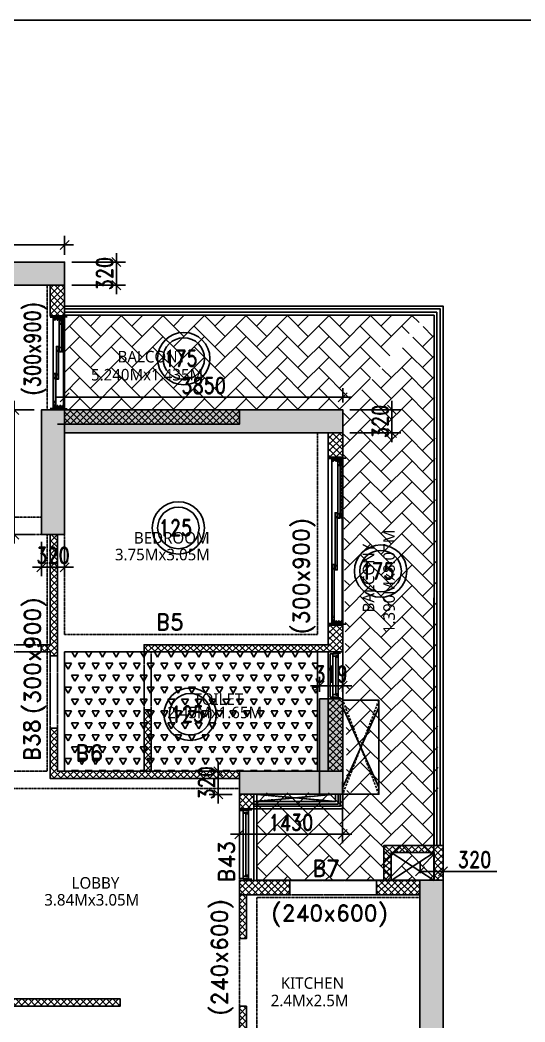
# Model space of a CAD drawing. Header units: millimetres. Extents: x 2061841 to 105821645, y -77612 to 48520811.
# Drawn here: x 105529234 to 105536224, y 48441357 to 48455220 of the extents above; entities that cross this region are included whole.
import ezdxf

# ---------------------------------------------------------------- set-up
doc = ezdxf.new("R2010")
doc.units = ezdxf.units.MM
doc.header["$LTSCALE"] = 10
doc.header["$MEASUREMENT"] = 0
doc.linetypes.add('$0$HIDDEN', pattern=[0.375, 0.25, -0.125])
doc.linetypes.add('HIDDEN2', pattern=[4.7625, 3.175, -1.5875])
for name, color, linetype in [('A-ANNO-LABL', 140, 'Continuous'), ('A-ELEV-HIDN', 54, 'HIDDEN2'), ('A-ELEV-LITE', 74, 'Continuous'), ('A-FLOR-HRAL', 200, 'Continuous'), ('A-GLAZ-FRAM', 74, 'Continuous'), ('A-WALL', 3, 'Continuous'), ('A-WALL-CILL', 140, 'Continuous'), ('A-WALL-FNSH', 8, 'Continuous'), ('A-WALL-PATT', 54, 'Continuous'), ('AS-COLS', 2, 'Continuous'), ('S-BEAM', 4, 'Continuous'), ('S-BEAMNO.', 4, 'Continuous'), ('S-CUTOUT', 6, 'Continuous'), ('S-OPENING', 6, 'Continuous'), ('S-slab thk.', 2, 'Continuous'), ('S-Sunk', 8, 'Continuous')]:
    doc.layers.add(name, color=color, linetype=linetype)
doc.layers.add('A-FIRE DOOR', color=1, linetype='Continuous', true_color=0xff0000)
doc.layers.add('S-Hatch Balcony', color=8, linetype='Continuous', lineweight=5)
doc.layers.add('S-STRCOL HATCH', color=33, linetype='Continuous', lineweight=9)
doc.styles.add('200', font='romand.shx', dxfattribs={"width": 0.8, "height": 225})
doc.styles.add('Lucida SU', font='l_10646.ttf')
doc.styles.add('RD', font='romand.shx', dxfattribs={"width": 0.9, "height": 225})
doc.dimstyles.new('GR1', dxfattribs={"dimtxt": 225, "dimasz": 125, "dimexe": 125, "dimexo": 100, "dimgap": 50, "dimtad": 1, "dimdec": 0, "dimzin": 3, "dimdsep": 46, "dimtxsty": '200', "dimblk1": 'OBLIQUE', "dimblk2": 'OBLIQUE', "dimsah": 1, "dimcen": 0.0625, "dimdle": 125, "dimclrd": 3, "dimclre": 3, "dimclrt": 2, "dimadec": 0, "dimazin": 0, "dimtfac": 1, "dimtdec": 0, "dimtix": 1, "dimtmove": 0, "dimatfit": 3, "dimfxl": 1, "dimtolj": 1, "dimtzin": 0, "dimarcsym": 0})
pattern_1 = [(135, (101702366.684, 48122688.903), (-44.9012806, -44.9012806), []), (225, (101702366.684, 48122688.903), (44.9012806, -44.9012806), [])]
pattern_2 = [(135, (101702366.684, 48122568.903), (-44.9012806, -44.9012806), []), (225, (101702366.684, 48122568.903), (44.9012806, -44.9012806), [])]
pattern_3 = [(45, (514948.57, -10499.26), (0, 287.36819587), [609.6, -203.2]), (135, (515092.26, -10355.58), (6e-14, 287.36819587), [609.6, -203.2])]

# ---------------------------------------------------------------- blocks, each defined once
blk = doc.blocks.new('Alframe Door 3T+W')
for p, q in [((35, 146), (0, 146)), ((0, 146), (0, 0)), ((1, 2), (1, 144)), ((1, 144), (16, 144)), ((16, 144), (16, 2)), ((18, 129), (18, 144)), ((18, 144), (35, 144)), ((35, 144), (35, 146)), ((0, 0), (35, 0)), ((16, 2), (1, 2)), ((34, 129), (18, 129)), ((18, 90), (18, 119)), ((18, 119), (34, 119)), ((34, 90), (18, 90)), ((18, 51), (18, 80)), ((18, 80), (34, 80)), ((34, 51), (18, 51)), ((18, 17), (18, 41)), ((18, 41), (34, 41)), ((35, 17), (18, 17)), ((18, 2), (18, 11)), ((18, 11), (35, 11)), ((35, 2), (18, 2)), ((35, 0), (35, 2))]:
    blk.add_line(p, q)
for centre, start, end in [((23, 124), 336, 24), ((23, 85), 336, 24), ((23, 46), 336, 24), ((23, 14), 346.3245, 13.6755)]:
    blk.add_arc(centre, 12.3, start, end)
blk = doc.blocks.new('Alframe Win shutter wmesh')
for points in [[(7, -46), (7, 0), (4, 0), (4, -1), (6, -1), (6, -13), (-6, -13), (-6, -1), (-4, -1), (-4, 0), (-8, 0), (-8, -50), (-1, -50), (-1, -48), (-2, -48), (-2, -49), (-6, -49), (-6, -46)], [(6, -14), (-6, -14), (-6, -45), (6, -45)]]:
    blk.add_lwpolyline(points, close=True)
blk = doc.blocks.new('Al frame Door shutter 1')
blk.add_lwpolyline([(8, -60), (15, -60), (15, 15), (8, 15), (8, 13), (13, 13), (13, 0), (-14, 0), (-14, 13), (-8, 13), (-8, 15), (-15, 15), (-15, -60), (-8, -60), (-8, -58), (-14, -58), (-14, -45), (13, -45), (13, -58), (8, -58), (8, -60)])
blk.add_lwpolyline([(-14, -44), (13, -44), (13, -2), (-14, -2)], close=True)
blk = doc.blocks.new('Al frame Door shutter 2')
for p, q in [((-8, 75), (-15, 75)), ((-14, 60), (-14, 73)), ((-14, 73), (-8, 73)), ((14, 60), (-14, 60)), ((14, 58), (-14, 58)), ((-14, 58), (-14, 2)), ((-14, 2), (14, 2)), ((-8, 73), (-8, 75)), ((15, 75), (8, 75)), ((8, 75), (8, 73)), ((8, 73), (14, 73)), ((14, 73), (14, 60)), ((14, 2), (14, 58)), ((15, 34), (15, 75)), ((15, 34), (19, 34)), ((19, 33), (15, 33)), ((21, 37), (19, 34)), ((22, 36), (19, 33)), ((22, 36), (21, 37))]:
    blk.add_line(p, q)
blk.add_lwpolyline([(-15, 75), (-15, 0), (15, 0), (15, 33)])
blk = doc.blocks.new('*U675')
for p, q in [((50, 179), (1250, 179)), ((124, 173), (426, 173)), ((124, 143), (426, 143)), ((50, 33), (1241, 33)), ((803, 133), (501, 133)), ((803, 103), (501, 103)), ((1176, 94), (878, 94)), ((1176, 64), (878, 64))]:
    blk.add_line(p, q)
at = {"linetype": 'HIDDEN2'}
for p, q in [((849, 55), (1205, 55)), ((1201, 40), (853, 40))]:
    blk.add_line(p, q, dxfattribs=at)
at = {"color": 251}
for points in [[(25, 81), (0, 81), (25, 131), (0, 131), (25, 81), (25, 131)], [(1275, 81), (1300, 81), (1275, 131), (1300, 131), (1275, 81), (1275, 131)]]:
    blk.add_lwpolyline(points, dxfattribs=at)
at = {"layer": 'A-WALL-FNSH'}
for p, q in [((20, 131), (20, 220)), ((1280, 131), (1280, 220)), ((15, 81), (15, -15)), ((1285, 81), (1285, -15))]:
    blk.add_line(p, q, dxfattribs=at)
blk.add_blockref('Alframe Door 3T+W', (25, 33))
at = {"xscale": -1}
for name, p, rotation in [('Al frame Door shutter 1', (64, 158), 90), ('Al frame Door shutter 2', (501, 158), 90), ('Al frame Door shutter 2', (426, 118), 270), ('Al frame Door shutter 2', (878, 118), 90), ('Al frame Door shutter 2', (803, 79), 270), ('Al frame Door shutter 1', (1236, 79), 270), ('Alframe Win shutter wmesh', (1251, 47), 270)]:
    blk.add_blockref(name, p, dxfattribs=dict(at, rotation=rotation))
blk.add_blockref('Alframe Door 3T+W', (1275, 33), dxfattribs=at)
at = {"rotation": 90.00000000000001}
blk.add_blockref('Alframe Win shutter wmesh', (803, 47), dxfattribs=at)
blk = doc.blocks.new('*U682')
for p, q in [((50, 179), (2275, 179)), ((124, 173), (764, 173)), ((124, 143), (764, 143)), ((50, 33), (2266, 33)), ((1480, 133), (839, 133)), ((1480, 103), (839, 103)), ((2201, 94), (1555, 94)), ((2201, 64), (1555, 64))]:
    blk.add_line(p, q)
at = {"linetype": 'HIDDEN2'}
for p, q in [((1526, 55), (2230, 55)), ((2226, 40), (1530, 40))]:
    blk.add_line(p, q, dxfattribs=at)
at = {"color": 251}
for points in [[(25, 81), (0, 81), (25, 131), (0, 131), (25, 81), (25, 131)], [(2300, 81), (2325, 81), (2300, 131), (2325, 131), (2300, 81), (2300, 131)]]:
    blk.add_lwpolyline(points, dxfattribs=at)
at = {"layer": 'A-WALL-FNSH'}
for p, q in [((20, 131), (20, 220)), ((2305, 131), (2305, 220)), ((15, 81), (15, -15)), ((2310, 81), (2310, -15))]:
    blk.add_line(p, q, dxfattribs=at)
blk.add_blockref('Alframe Door 3T+W', (25, 33))
at = {"xscale": -1}
for name, p, rotation in [('Al frame Door shutter 1', (64, 158), 90), ('Al frame Door shutter 2', (839, 158), 90), ('Al frame Door shutter 2', (764, 118), 270), ('Al frame Door shutter 2', (1555, 118), 90), ('Al frame Door shutter 2', (1480, 79), 270), ('Al frame Door shutter 1', (2261, 79), 270), ('Alframe Win shutter wmesh', (2276, 47), 270)]:
    blk.add_blockref(name, p, dxfattribs=dict(at, rotation=rotation))
blk.add_blockref('Alframe Door 3T+W', (2300, 33), dxfattribs=at)
at = {"rotation": 90.00000000000001}
blk.add_blockref('Alframe Win shutter wmesh', (1480, 47), dxfattribs=at)
blk = doc.blocks.new('Win clip')
for points in [[(14, 1), (14, 9), (18, 9), (18, 8), (19, 8), (19, 9), (20, 9), (20, 10), (0, 10), (0, 0), (3, 0), (3, -1), (2, -1), (2, -2), (5, -2), (5, 0), (17, 0), (17, -1), (15, -1), (15, -2), (18, -2), (18, 1)], [(1, 9), (13, 9), (13, 1), (1, 1)]]:
    blk.add_lwpolyline(points, close=True)
at = {"layer": 'Defpoints'}
blk.add_line((28, 3), (22, 3), dxfattribs=at)
blk = doc.blocks.new('*U689')
at = {"color": 251}
for p, q in [((0, 88), (25, 88)), ((25, 88), (0, 38)), ((0, 88), (25, 38)), ((25, 38), (0, 38)), ((991, 88), (966, 88)), ((966, 88), (991, 38)), ((991, 88), (966, 38)), ((966, 38), (991, 38))]:
    blk.add_line(p, q, dxfattribs=at)
for p, q in [((60, 25), (931, 25)), ((70, 100), (931, 100)), ((70, 65), (931, 65))]:
    blk.add_line(p, q)
for points in [[(62, 70), (62, 66), (55, 66), (55, 85), (59, 85), (59, 84), (60, 84), (60, 88), (59, 88), (59, 87), (55, 87), (55, 99), (59, 99), (59, 97), (60, 97), (60, 100), (25, 100), (25, 25), (60, 25), (60, 65), (70, 65), (70, 70)], [(69, 69), (68, 69), (68, 70), (70, 70), (68, 70), (68, 69), (69, 69), (69, 66), (63, 66), (63, 69)], [(928, 70), (928, 66), (936, 66), (936, 85), (932, 85), (932, 84), (931, 84), (931, 88), (932, 88), (932, 87), (936, 87), (936, 99), (932, 99), (932, 97), (931, 97), (931, 100), (966, 100), (966, 25), (931, 25), (931, 65), (921, 65), (921, 70)], [(922, 69), (923, 69), (923, 70), (921, 70), (923, 70), (923, 69), (922, 69), (922, 66), (927, 66), (927, 69)]]:
    blk.add_lwpolyline(points)
for points in [[(59, 26), (26, 26), (26, 99), (54, 99), (54, 65), (59, 65)], [(65, 80), (65, 79), (63, 79), (65, 79), (65, 80), (62, 80)], [(926, 80), (926, 79), (927, 79), (926, 79), (926, 80), (928, 80)], [(932, 26), (964, 26), (964, 99), (937, 99), (937, 65), (932, 65)]]:
    blk.add_lwpolyline(points, close=True)
at = {"layer": 'A-WALL-CILL'}
blk.add_line((966, -25), (25, -25), dxfattribs=at)
blk.add_lwpolyline([(0, 145), (0, 175), (991, 175), (991, 145)], dxfattribs=at)
at = {"layer": 'A-WALL-FNSH'}
for p, q in [((15, 88), (15, 145)), ((976, 88), (976, 145)), ((25, -25), (25, 35)), ((966, -25), (966, 35))]:
    blk.add_line(p, q, dxfattribs=at)
at = {"rotation": 270}
blk.add_blockref('Win clip', (60, 100), dxfattribs=at)
at = {"xscale": -1, "rotation": 90}
blk.add_blockref('Win clip', (931, 100), dxfattribs=at)
blk = doc.blocks.new('*U699')
at = {"color": 251}
for p, q in [((0, 75), (25, 75)), ((25, 75), (0, 25)), ((0, 75), (25, 25)), ((25, 25), (0, 25)), ((650, 75), (625, 75)), ((625, 75), (650, 25)), ((650, 75), (625, 25)), ((625, 25), (650, 25))]:
    blk.add_line(p, q, dxfattribs=at)
for p, q in [((60, 13), (590, 13)), ((70, 88), (590, 88)), ((70, 53), (590, 53))]:
    blk.add_line(p, q)
for points in [[(62, 57), (62, 54), (55, 54), (55, 73), (59, 73), (59, 71), (60, 71), (60, 76), (59, 76), (59, 74), (55, 74), (55, 86), (59, 86), (59, 85), (60, 85), (60, 88), (25, 88), (25, 13), (60, 13), (60, 53), (70, 53), (70, 57)], [(69, 56), (68, 56), (68, 57), (70, 57), (68, 57), (68, 56), (69, 56), (69, 54), (63, 54), (63, 56)], [(588, 57), (588, 54), (595, 54), (595, 73), (591, 73), (591, 71), (590, 71), (590, 76), (591, 76), (591, 74), (595, 74), (595, 86), (591, 86), (591, 85), (590, 85), (590, 88), (625, 88), (625, 13), (590, 13), (590, 53), (580, 53), (580, 57)], [(581, 56), (582, 56), (582, 57), (580, 57), (582, 57), (582, 56), (581, 56), (581, 54), (587, 54), (587, 56)]]:
    blk.add_lwpolyline(points)
for points in [[(59, 14), (26, 14), (26, 86), (54, 86), (54, 53), (59, 53)], [(65, 67), (65, 66), (63, 66), (65, 66), (65, 67), (62, 67)], [(585, 67), (585, 66), (587, 66), (585, 66), (585, 67), (588, 67)], [(591, 14), (624, 14), (624, 86), (596, 86), (596, 53), (591, 53)]]:
    blk.add_lwpolyline(points, close=True)
at = {"layer": 'A-WALL-CILL'}
blk.add_line((625, -25), (25, -25), dxfattribs=at)
blk.add_lwpolyline([(0, 120), (0, 150), (650, 150), (650, 120)], dxfattribs=at)
at = {"layer": 'A-WALL-FNSH'}
for p, q in [((15, 75), (15, 120)), ((25, -25), (25, 23)), ((625, -25), (625, 23)), ((635, 75), (635, 120))]:
    blk.add_line(p, q, dxfattribs=at)
at = {"rotation": 270}
blk.add_blockref('Win clip', (60, 88), dxfattribs=at)
at = {"xscale": -1, "rotation": 90}
blk.add_blockref('Win clip', (590, 88), dxfattribs=at)
blk = doc.blocks.new('_Oblique')
at = {"color": 0, "linetype": 'ByBlock', "lineweight": -2}
blk.add_line((-0.5, -0.5), (0.5, 0.5), dxfattribs=at)
blk = doc.blocks.new('*D849')
at = {"layer": 'AS-COLS', "color": 3, "lineweight": -2, "transparency": 16777216}
for p, q in [((102771771, 48541431), (102771771, 48541580)), ((102771771, 48541455), (102772216, 48541455)), ((102772091, 48541432), (102772091, 48541580)), ((102772091, 48541455), (102772836, 48541455))]:
    blk.add_line(p, q, dxfattribs=at)
at = {"layer": 'Defpoints', "color": 0, "transparency": 16777216}
for p in [(102771771, 48541455), (102771771, 48541331, 0), (102772091, 48541332)]:
    blk.add_point(p, dxfattribs=at)
at = {"layer": 'AS-COLS', "color": 3, "lineweight": -2, "transparency": 16777216, "xscale": 125, "yscale": 125, "zscale": 125, "rotation": 180}
blk.add_blockref('_Oblique', (102771771, 48541455), dxfattribs=at)
at = {"layer": 'AS-COLS', "color": 3, "lineweight": -2, "transparency": 16777216, "xscale": 125, "yscale": 125, "zscale": 125}
blk.add_blockref('_Oblique', (102772091, 48541455), dxfattribs=at)
at = {"layer": 'AS-COLS', "color": 2, "transparency": 16777216, "insert": (102772526, 48541618), "char_height": 225, "attachment_point": 5, "style": '200'}
blk.add_mtext('\\A1;320', dxfattribs=at)
blk = doc.blocks.new('*D850')
at = {"layer": 'AS-COLS', "color": 3, "lineweight": -2, "transparency": 16777216}
for p, q in [((102769171, 48542841), (102768853, 48542841)), ((102768978, 48542841), (102768978, 48542966)), ((102768978, 48542521), (102768978, 48542841)), ((102769171, 48542521), (102768853, 48542521)), ((102768978, 48542521), (102768978, 48542396))]:
    blk.add_line(p, q, dxfattribs=at)
at = {"layer": 'Defpoints', "color": 0, "transparency": 16777216}
for p in [(102768978, 48542841), (102769271, 48542841), (102769271, 48542521)]:
    blk.add_point(p, dxfattribs=at)
at = {"layer": 'AS-COLS', "color": 3, "lineweight": -2, "transparency": 16777216, "xscale": 125, "yscale": 125, "zscale": 125}
for p, rotation in [((102768978, 48542841), 270), ((102768978, 48542521), 90)]:
    blk.add_blockref('_Oblique', p, dxfattribs=dict(at, rotation=rotation))
at = {"layer": 'AS-COLS', "color": 2, "transparency": 16777216, "insert": (102768815, 48542681), "char_height": 225, "attachment_point": 5, "rotation": 90, "style": '200'}
blk.add_mtext('\\A1;320', dxfattribs=at)
blk = doc.blocks.new('*D851')
at = {"layer": 'AS-COLS', "color": 3, "lineweight": -2, "transparency": 16777216}
for p, q in [((102770381, 48543941), (102770381, 48544148)), ((102770700, 48543941), (102770700, 48544148)), ((102770381, 48544023), (102770256, 48544023)), ((102770700, 48544023), (102770381, 48544023)), ((102770700, 48544023), (102770825, 48544023))]:
    blk.add_line(p, q, dxfattribs=at)
at = {"layer": 'Defpoints', "color": 0, "transparency": 16777216}
for p in [(102770381, 48544023), (102770381, 48543841), (102770700, 48543841)]:
    blk.add_point(p, dxfattribs=at)
at = {"layer": 'AS-COLS', "color": 3, "lineweight": -2, "transparency": 16777216, "xscale": 125, "yscale": 125, "zscale": 125}
blk.add_blockref('_Oblique', (102770381, 48544023), dxfattribs=at)
at = {"layer": 'AS-COLS', "color": 3, "lineweight": -2, "transparency": 16777216, "xscale": 125, "yscale": 125, "zscale": 125, "rotation": 180}
blk.add_blockref('_Oblique', (102770700, 48544023), dxfattribs=at)
at = {"layer": 'AS-COLS', "color": 2, "transparency": 16777216, "insert": (102770541, 48544186), "char_height": 225, "attachment_point": 5, "style": '200'}
blk.add_mtext('\\A1;319', dxfattribs=at)
blk = doc.blocks.new('*D861')
at = {"layer": 'AS-COLS', "color": 3, "lineweight": -2, "transparency": 16777216}
for p, q in [((102762676, 48549986), (102762676, 48550248)), ((102766851, 48549986), (102766851, 48550248)), ((102762551, 48550123), (102766976, 48550123))]:
    blk.add_line(p, q, dxfattribs=at)
at = {"layer": 'Defpoints', "color": 0, "transparency": 16777216}
for p in [(102766851, 48550123), (102762676, 48549886), (102766851, 48549886)]:
    blk.add_point(p, dxfattribs=at)
at = {"layer": 'AS-COLS', "color": 3, "lineweight": -2, "transparency": 16777216, "xscale": 125, "yscale": 125, "zscale": 125, "rotation": 180}
blk.add_blockref('_Oblique', (102762676, 48550123), dxfattribs=at)
at = {"layer": 'AS-COLS', "color": 3, "lineweight": -2, "transparency": 16777216, "xscale": 125, "yscale": 125, "zscale": 125}
blk.add_blockref('_Oblique', (102766851, 48550123), dxfattribs=at)
at = {"layer": 'AS-COLS', "color": 2, "transparency": 16777216, "insert": (102764763, 48550285), "char_height": 225, "attachment_point": 5, "style": '200'}
blk.add_mtext('\\A1;4175', dxfattribs=at)
blk = doc.blocks.new('*D862')
at = {"layer": 'AS-COLS', "color": 3, "lineweight": -2, "transparency": 16777216}
for p, q in [((102767568, 48549886), (102767568, 48550011)), ((102766951, 48549886), (102767693, 48549886)), ((102767568, 48549566), (102767568, 48549886)), ((102766951, 48549566), (102767693, 48549566)), ((102767568, 48549566), (102767568, 48549441))]:
    blk.add_line(p, q, dxfattribs=at)
at = {"layer": 'Defpoints', "color": 0, "transparency": 16777216}
for p in [(102766851, 48549886), (102767568, 48549886), (102766851, 48549566)]:
    blk.add_point(p, dxfattribs=at)
at = {"layer": 'AS-COLS', "color": 3, "lineweight": -2, "transparency": 16777216, "xscale": 125, "yscale": 125, "zscale": 125}
for p, rotation in [((102767568, 48549886), 270), ((102767568, 48549566), 90)]:
    blk.add_blockref('_Oblique', p, dxfattribs=dict(at, rotation=rotation))
at = {"layer": 'AS-COLS', "color": 2, "transparency": 16777216, "insert": (102767405, 48549726), "char_height": 225, "attachment_point": 5, "rotation": 90, "style": '200'}
blk.add_mtext('\\A1;320', dxfattribs=at)
blk = doc.blocks.new('*D863')
at = {"layer": 'AS-COLS', "color": 3, "lineweight": -2, "transparency": 16777216}
for p, q in [((102770801, 48547841), (102771506, 48547841)), ((102771381, 48547841), (102771381, 48547966)), ((102771381, 48547841), (102771381, 48547521)), ((102770801, 48547521), (102771506, 48547521)), ((102771381, 48547521), (102771381, 48547396))]:
    blk.add_line(p, q, dxfattribs=at)
at = {"layer": 'Defpoints', "color": 0, "transparency": 16777216}
for p in [(102770701, 48547841), (102770701, 48547521), (102771381, 48547521)]:
    blk.add_point(p, dxfattribs=at)
at = {"layer": 'AS-COLS', "color": 3, "lineweight": -2, "transparency": 16777216, "xscale": 125, "yscale": 125, "zscale": 125}
for p, rotation in [((102771381, 48547841), 270), ((102771381, 48547521), 90)]:
    blk.add_blockref('_Oblique', p, dxfattribs=dict(at, rotation=rotation))
at = {"layer": 'AS-COLS', "color": 2, "transparency": 16777216, "insert": (102771219, 48547681), "char_height": 225, "attachment_point": 5, "rotation": 90, "style": '200'}
blk.add_mtext('\\A1;320', dxfattribs=at)
blk = doc.blocks.new('*D864')
at = {"layer": 'AS-COLS', "color": 3, "lineweight": -2, "transparency": 16777216}
for p, q in [((102766851, 48547941), (102766851, 48548140)), ((102770701, 48547941), (102770701, 48548140)), ((102770826, 48548015), (102766726, 48548015))]:
    blk.add_line(p, q, dxfattribs=at)
at = {"layer": 'Defpoints', "color": 0, "transparency": 16777216}
for p in [(102766851, 48548015), (102766851, 48547841), (102770701, 48547841)]:
    blk.add_point(p, dxfattribs=at)
at = {"layer": 'AS-COLS', "color": 3, "lineweight": -2, "transparency": 16777216, "xscale": 125, "yscale": 125, "zscale": 125, "rotation": 180}
blk.add_blockref('_Oblique', (102766851, 48548015), dxfattribs=at)
at = {"layer": 'AS-COLS', "color": 3, "lineweight": -2, "transparency": 16777216, "xscale": 125, "yscale": 125, "zscale": 125}
blk.add_blockref('_Oblique', (102770701, 48548015), dxfattribs=at)
at = {"layer": 'AS-COLS', "color": 2, "transparency": 16777216, "insert": (102768776, 48548177), "char_height": 225, "attachment_point": 5, "style": '200'}
blk.add_mtext('\\A1;3850', dxfattribs=at)
blk = doc.blocks.new('*D865')
at = {"layer": 'AS-COLS', "color": 3, "lineweight": -2, "transparency": 16777216}
for p, q in [((102766531, 48546016), (102766531, 48545539)), ((102766851, 48546016), (102766851, 48545539)), ((102766531, 48545664), (102766406, 48545664)), ((102766851, 48545664), (102766531, 48545664)), ((102766851, 48545664), (102766976, 48545664))]:
    blk.add_line(p, q, dxfattribs=at)
at = {"layer": 'Defpoints', "color": 0, "transparency": 16777216}
for p in [(102766531, 48546116), (102766851, 48546116), (102766531, 48545664)]:
    blk.add_point(p, dxfattribs=at)
at = {"layer": 'AS-COLS', "color": 3, "lineweight": -2, "transparency": 16777216, "xscale": 125, "yscale": 125, "zscale": 125}
blk.add_blockref('_Oblique', (102766531, 48545664), dxfattribs=at)
at = {"layer": 'AS-COLS', "color": 3, "lineweight": -2, "transparency": 16777216, "xscale": 125, "yscale": 125, "zscale": 125, "rotation": 180}
blk.add_blockref('_Oblique', (102766851, 48545664), dxfattribs=at)
at = {"layer": 'AS-COLS', "color": 2, "transparency": 16777216, "insert": (102766691, 48545827), "char_height": 225, "attachment_point": 5, "style": '200'}
blk.add_mtext('\\A1;320', dxfattribs=at)
blk = doc.blocks.new('*D866')
at = {"layer": 'AS-COLS', "color": 3, "lineweight": -2, "transparency": 16777216}
for p, q in [((102766431, 48547841), (102766028, 48547841)), ((102766153, 48545991), (102766153, 48547966)), ((102766431, 48546116), (102766028, 48546116))]:
    blk.add_line(p, q, dxfattribs=at)
at = {"layer": 'Defpoints', "color": 0, "transparency": 16777216}
for p in [(102766153, 48547841), (102766531, 48547841), (102766531, 48546116)]:
    blk.add_point(p, dxfattribs=at)
at = {"layer": 'AS-COLS', "color": 3, "lineweight": -2, "transparency": 16777216, "xscale": 125, "yscale": 125, "zscale": 125}
for p, rotation in [((102766153, 48547841), 90), ((102766153, 48546116), 270)]:
    blk.add_blockref('_Oblique', p, dxfattribs=dict(at, rotation=rotation))
at = {"layer": 'AS-COLS', "color": 2, "transparency": 16777216, "insert": (102765991, 48546978), "char_height": 225, "attachment_point": 5, "rotation": 90, "style": '200'}
blk.add_mtext('\\A1;1725', dxfattribs=at)
blk = doc.blocks.new('*D867')
at = {"layer": 'AS-COLS', "color": 3, "lineweight": -2, "transparency": 16777216}
for p, q in [((102769271, 48542581), (102769271, 48541845)), ((102770700, 48542693), (102770700, 48541845)), ((102769146, 48541970), (102770825, 48541970))]:
    blk.add_line(p, q, dxfattribs=at)
at = {"layer": 'Defpoints', "color": 0, "transparency": 16777216}
for p in [(102770700, 48542793), (102769271, 48542681), (102770700, 48541970)]:
    blk.add_point(p, dxfattribs=at)
at = {"layer": 'AS-COLS', "color": 3, "lineweight": -2, "transparency": 16777216, "xscale": 125, "yscale": 125, "zscale": 125, "rotation": 180}
blk.add_blockref('_Oblique', (102769271, 48541970), dxfattribs=at)
at = {"layer": 'AS-COLS', "color": 3, "lineweight": -2, "transparency": 16777216, "xscale": 125, "yscale": 125, "zscale": 125}
blk.add_blockref('_Oblique', (102770700, 48541970), dxfattribs=at)
at = {"layer": 'AS-COLS', "color": 2, "transparency": 16777216, "insert": (102769985, 48542133), "char_height": 225, "attachment_point": 5, "style": '200'}
blk.add_mtext('\\A1;1430', dxfattribs=at)
blk = doc.blocks.new('TOWER-A TYPICAL FLOOR FRAMING PLAN N')
at = {"layer": 'A-WALL-PATT'}
h = blk.add_hatch(dxfattribs=at)
h.set_pattern_fill('ANSI37', color=8, scale=20, angle=90)
h.set_pattern_definition(pattern_2)
h.paths.add_polyline_path([(102766650.5, 48549566.3), (102766850.5, 48549566.3), (102766850.5, 48549141.3), (102766650.5, 48549141.3), (102766650.5, 48549566.3)])
h = blk.add_hatch(dxfattribs=at)
h.set_pattern_fill('ANSI37', color=8, scale=20, angle=90)
h.set_pattern_definition(pattern_2)
h.paths.add_polyline_path([(102766850.5, 48547841.3), (102769270.6, 48547841.3), (102769270.6, 48547641.3), (102766850.5, 48547641.3), (102766850.5, 48547841.3)])
h = blk.add_hatch(dxfattribs=at)
h.set_pattern_fill('ANSI37', color=8, scale=20, angle=90)
h.set_pattern_definition(pattern_2)
h.paths.add_polyline_path([(102770500.5, 48547521.3), (102770700.5, 48547521.3), (102770700.5, 48547187.9), (102770500.5, 48547187.9), (102770500.5, 48547521.3)])
h = blk.add_hatch(dxfattribs=at)
h.set_pattern_fill('ANSI37', color=8, scale=20, angle=90)
h.set_pattern_definition(pattern_2)
h.paths.add_polyline_path([(102766525.7, 48544591.3), (102766650.5, 48544591.3), (102766650.5, 48546116.9), (102766750.5, 48546116.9), (102766750.5, 48544437.7), (102766650.5, 48544437.7), (102766650.5, 48544491.3), (102766525.7, 48544491.3), (102766525.7, 48544591.3)])
h = blk.add_hatch(dxfattribs=at)
h.set_pattern_fill('ANSI37', color=8, scale=20, angle=90)
h.set_pattern_definition(pattern_2)
h.paths.add_polyline_path([(102767950.5, 48544491.3), (102770700.5, 48544491.3), (102770700.5, 48544862.9), (102770500.5, 48544862.9), (102770500.5, 48544591.3), (102767950.5, 48544591.3)])
h.paths.add_polyline_path([(102770700.5, 48543841.3), (102770500.5, 48543841.3), (102770500.5, 48542841.3), (102770700.5, 48542841.3)])
h = blk.add_hatch(dxfattribs=at)
h.set_pattern_fill('ANSI37', color=8, scale=20, angle=90)
h.set_pattern_definition(pattern_2)
h.paths.add_polyline_path([(102768050.5, 48542841.3), (102769270.6, 48542841.3), (102769270.6, 48542741.3), (102766650.5, 48542741.3), (102766650.5, 48543437.7), (102766750.5, 48543437.7), (102766750.5, 48542841.3), (102767950.5, 48542841.3), (102767950.5, 48543691.3), (102768050.5, 48543691.3), (102768050.5, 48542841.3)])
h = blk.add_hatch(dxfattribs=at)
h.set_pattern_fill('ANSI37', color=8, scale=20, angle=90)
h.set_pattern_definition([(135, (101674396.11, 48371594.356), (-44.9012806, -44.9012806), []), (225, (101674396.11, 48371594.356), (44.9012806, -44.9012806), [])])
h.paths.add_polyline_path([(102769470.7, 48542521.9), (102769270.6, 48542521.9), (102769270.6, 48542321.9), (102769470.7, 48542321.9)])
h = blk.add_hatch(dxfattribs=at)
h.set_pattern_fill('ANSI37', color=8, scale=20, angle=90)
h.set_pattern_definition([(135, (101582807.057, 47917004.96), (-44.9012806, -44.9012806), []), (225, (101582807.057, 47917004.96), (44.9012806, -44.9012806), [])])
h.paths.add_polyline_path([(102771270.6, 48541331.2), (102771270.6, 48541815.4), (102772090.6, 48541815.4), (102772090.6, 48541715.4), (102772090.6, 48541331.8), (102771965.6, 48541331.2), (102771965.6, 48541714.8), (102771370.6, 48541715.4), (102771370.6, 48541331.2)])
h = blk.add_hatch(dxfattribs=at)
h.set_pattern_fill('ANSI37', color=8, scale=20, angle=90)
h.set_pattern_definition(pattern_1)
h.paths.add_polyline_path([(102769370.6, 48541131.2), (102769370.6, 48541131.2), (102769970.6, 48541131.2), (102769970.6, 48541331.2), (102769270.6, 48541331.2), (102769270.6, 48541131.2), (102769370.6, 48541131.2)])
h = blk.add_hatch(dxfattribs=at)
h.set_pattern_fill('ANSI37', color=8, scale=20, angle=90)
h.set_pattern_definition(pattern_1)
h.paths.add_polyline_path([(102771770.6, 48541131.2), (102771770.6, 48541331.2), (102771170.6, 48541331.2), (102771170.6, 48541131.2), (102771770.6, 48541131.2)])
h = blk.add_hatch(dxfattribs=at)
h.set_pattern_fill('ANSI37', color=8, scale=20, angle=90)
h.set_pattern_definition([(135, (101702366.684, 48124008.84), (-44.9012806, -44.9012806), []), (225, (101702366.684, 48124008.84), (44.9012806, -44.9012806), [])])
h.paths.add_polyline_path([(102769370.8, 48541131.2), (102769270.6, 48541131.2), (102769270.6, 48540527.2), (102769370.8, 48540527.2), (102769370.8, 48541131.2)])
h = blk.add_hatch(dxfattribs=at)
h.set_pattern_fill('ANSI37', color=8, scale=20, angle=90)
h.set_pattern_definition(pattern_2)
h.paths.add_polyline_path([(102765425.5, 48539591.3), (102765425.5, 48539691.3), (102767620.6, 48539691.3), (102767620.6, 48539591.3), (102765425.5, 48539591.3)])
h = blk.add_hatch(dxfattribs=at)
h.set_pattern_fill('ANSI37', color=8, scale=20, angle=90)
h.set_pattern_definition(pattern_2)
h.paths.add_polyline_path([(102769370.8, 48539591.3), (102769270.6, 48539591.3), (102769270.6, 48538631.2), (102769370.8, 48538631.2), (102769370.8, 48539591.3)])
at = {"layer": 'S-Hatch Balcony'}
h = blk.add_hatch(dxfattribs=at)
h.set_pattern_fill('AR-HBONE', color=256, scale=2, style=0)
h.set_pattern_definition([(45, (514948.57, -10499.26), (0, 287.36819587), [609.6, -203.2]), (135, (515092.26, -10355.58), (3e-14, 287.36819587), [609.6, -203.2])])
h.paths.add_polyline_path([(102766850.6, 48549151.8), (102771846.4, 48549150.9), (102770700.5, 48547841.9), (102766850.2, 48547841.9), (102766850.6, 48549151.8)])
h = blk.add_hatch(dxfattribs=at)
h.set_pattern_fill('AR-HBONE', color=256, scale=2, style=0)
h.set_pattern_definition(pattern_3)
edge = h.paths.add_edge_path()
edge.add_line((102770700.5, 48547841.9), (102771965, 48549151.8))
edge.add_line((102771965, 48549151.8), (102772023.7, 48542546.6))
edge.add_line((102772023.7, 48542546.6), (102770758.1, 48542546.6))
edge.add_line((102770758.1, 48542546.6), (102770700.4, 48547841.2))
h = blk.add_hatch(dxfattribs=at)
h.set_pattern_fill('AR-HBONE', color=256, scale=2, style=0)
h.set_pattern_definition(pattern_3)
h.paths.add_polyline_path([(102769510.3, 48541331.6), (102771964.4, 48541331.6), (102771964.4, 48542541.2), (102769510.3, 48542541.2)])
at = {"layer": 'S-STRCOL HATCH'}
h = blk.add_hatch(color=256, dxfattribs=at)
h.dxf.hatch_style = 1
h.paths.add_polyline_path([(102762675.5, 48549887), (102762675.5, 48548866.9), (102762995.5, 48548866.9), (102762995.5, 48549567), (102766850.5, 48549567), (102766850.5, 48549887)])
h = blk.add_hatch(color=256, dxfattribs=at)
h.dxf.hatch_style = 1
h.paths.add_polyline_path([(102770700.5, 48547841.3), (102766850.5, 48547841.3), (102766850.5, 48547521.3), (102770700.5, 48547521.3)])
h.paths.add_polyline_path([(102766850.5, 48547841.4), (102766530.5, 48547841.4), (102766530.5, 48546117), (102766850.5, 48546117)])
h = blk.add_hatch(color=256, dxfattribs=at)
h.dxf.hatch_style = 1
h.paths.add_polyline_path([(102770701.1, 48543841.3), (102770381.1, 48543841.3), (102770381.1, 48542521.4), (102770701.1, 48542521.4)])
h = blk.add_hatch(color=256, dxfattribs=at)
h.dxf.hatch_style = 1
edge = h.paths.add_edge_path()
edge.add_line((102769270.6, 48542521.4), (102770381.1, 48542521.3))
edge.add_line((102770701.1, 48542521.4), (102770381.1, 48542841.3))
edge.add_line((102770701.1, 48542841.3), (102769270.6, 48542841.3))
edge.add_line((102769270.6, 48542841.3), (102769270.6, 48542521.4))
h = blk.add_hatch(color=256, dxfattribs=at)
h.dxf.hatch_style = 1
h.paths.add_polyline_path([(102769270.6, 48538631.2), (102769590.6, 48538631.2), (102771770.6, 48538631.2), (102771770.6, 48541331.8), (102772090.6, 48541331.8), (102772090.6, 48538311.2), (102769590.6, 48538311.2), (102769590.6, 48535571.3), (102769270.6, 48535571.3)])
at = {"layer": 'S-Sunk'}
h = blk.add_hatch(dxfattribs=at)
h.set_pattern_fill('TRIANG', color=8, scale=20, style=0)
h.set_pattern_definition([(60, (100816.75, 0), (-95.24999982, 164.97783931), [95.25, -95.25]), (120, (100816.75, 0), (-190.49999982, 1e-07), [95.25, -95.25]), (0, (100769.12, 82.49), (95.25, 164.9778392), [95.25, -95.25])])
h.paths.add_polyline_path([(102766850.6, 48544491.3), (102770350.5, 48544491.3), (102770350.5, 48542841.3), (102766850.6, 48542841.3)])
at = {"layer": 'A-ELEV-HIDN'}
for p, q in [((102771201.1, 48543821.9, 0), (102770700.6, 48542521.9, 0)), ((102771201.1, 48542521.9, 0), (102770701.1, 48543821.9, 0)), ((102769470.7, 48542421.9, 0), (102770600.6, 48542521.9, 0)), ((102770600.6, 48542422, 0), (102769470.7, 48542521.9, 0))]:
    blk.add_line(p, q, dxfattribs=at)
at = {"layer": 'A-ELEV-HIDN', "ltscale": 0.3, "elevation": 0}
for points in [[(102765525.7, 48544591.3), (102766525.7, 48544591.3), (102766525.7, 48544491.3), (102765525.7, 48544491.3)], [(102766650.5, 48544437.7), (102766750.5, 48544437.7), (102766750.5, 48543437.7), (102766650.5, 48543437.7)], [(102767950.5, 48544491.3), (102768050.5, 48544491.3), (102768050.5, 48543691.3), (102767950.5, 48543691.3)], [(102769970.6, 48541331.2), (102771170.6, 48541331.2), (102771170.6, 48541131.2), (102769970.6, 48541131.2)]]:
    blk.add_lwpolyline(points, close=True, dxfattribs=at)
at = {"layer": 'A-ELEV-LITE'}
blk.add_line((102771201.1, 48542621.9, 0), (102771201.1, 48543821.9, 0), dxfattribs=at)
at = {"layer": 'A-FIRE DOOR'}
blk.add_lwpolyline([(102758976.4, 48553234.4), (102808052.2, 48553234.4), (102808052.2, 48519249.1), (102758976.4, 48519249.1)], close=True, dxfattribs=at)
at = {"layer": 'A-FLOR-HRAL', "color": 252}
for p, q in [((102766850.5, 48549191.8, 0), (102772005.6, 48549191.9, 0)), ((102766850.5, 48549151.8, 0), (102771965.6, 48549151.9, 0)), ((102771965.6, 48549151.9, 0), (102771965.6, 48541814.8, 0)), ((102772005.6, 48549191.9, 0), (102772005.6, 48541814.8, 0))]:
    blk.add_line(p, q, dxfattribs=at)
at = {"layer": 'A-FLOR-HRAL', "color": 252, "elevation": 0}
for points in [[(102766850.5, 48549276.8), (102772090.6, 48549276.9), (102772090.6, 48541814.8)], [(102766850.5, 48549236.8), (102772050.6, 48549236.9), (102772050.6, 48541814.8)], [(102769470.6, 48542321.9), (102770700.6, 48542322), (102770700.6, 48542521.9)], [(102769470.6, 48542386.9), (102770635.6, 48542387), (102770635.6, 48542521.9)], [(102769470.6, 48542421.9), (102770600.6, 48542422), (102770600.6, 48542521.3)], [(102769470.6, 48542356.9), (102770665.6, 48542357), (102770665.6, 48542521.3)]]:
    blk.add_lwpolyline(points, dxfattribs=at)
at = {"layer": 'A-WALL', "color": 8}
for p, q in [((102766850.5, 48547841.3, 0), (102766850.5, 48549566.3, 0)), ((102766650.5, 48549141.3, 0), (102766850.5, 48549141.3, 0)), ((102770700.5, 48547841.3, 0), (102766850.5, 48547841.3, 0)), ((102770700.5, 48547187.9, 0), (102770700.5, 48547841.3, 0)), ((102769270.6, 48547641.3, 0), (102766750.5, 48547641.3, 0)), ((102770500.5, 48547187.9, 0), (102770500.5, 48547520.7, 0)), ((102770500.5, 48547187.9, 0), (102770700.5, 48547187.9, 0)), ((102770500.5, 48543841.3, 0), (102770500.5, 48544491.3, 0)), ((102771201.1, 48542521.9, 0), (102771201.1, 48542621.9, 0)), ((102770701.1, 48542521.9, 0), (102771201.1, 48542521.9, 0))]:
    blk.add_line(p, q, dxfattribs=at)
at = {"layer": 'A-WALL', "color": 8, "elevation": 0}
for points in [[(102766650.5, 48549566.3), (102766850.5, 48549566.3), (102766850.5, 48549141.3), (102766650.5, 48549141.3)], [(102766850.5, 48547841.3), (102769270.6, 48547841.3), (102769270.6, 48547641.3), (102766850.5, 48547641.3)], [(102770500.5, 48547521.3), (102770700.5, 48547521.3), (102770700.5, 48547187.9), (102770500.5, 48547187.9)], [(102770700.5, 48547187.9), (102770500.5, 48547187.9), (102770500.5, 48544862.9), (102770700.5, 48544862.9)], [(102766525.7, 48544591.3), (102766650.5, 48544591.3), (102766650.5, 48546116.9), (102766750.5, 48546116.9), (102766750.5, 48544437.7), (102766650.5, 48544437.7), (102766650.5, 48544491.3), (102766525.7, 48544491.3)], [(102770700.5, 48544491.3), (102770700.5, 48544862.9), (102770500.5, 48544862.9), (102770500.5, 48544591.3), (102767950.5, 48544591.3), (102767950.5, 48544491.3)], [(102770500.5, 48543841.3), (102770500.5, 48542841.3), (102770700.5, 48542841.3), (102770700.5, 48543841.3)], [(102769370.6, 48541131.2), (102769370.6, 48541131.2), (102769970.6, 48541131.2), (102769970.6, 48541331.2), (102769270.6, 48541331.2), (102769270.6, 48541131.2)], [(102771770.6, 48541131.2), (102771770.6, 48541331.2), (102771170.6, 48541331.2), (102771170.6, 48541131.2)], [(102769370.8, 48541131.2), (102769270.6, 48541131.2), (102769270.6, 48540527.2), (102769370.8, 48540527.2)], [(102765425.5, 48539591.3), (102765425.5, 48539691.3), (102767620.6, 48539691.3), (102767620.6, 48539591.3)]]:
    blk.add_lwpolyline(points, close=True, dxfattribs=at)
at = {"layer": 'A-WALL', "color": 8}
for points in [[(102768050.5, 48542841.3), (102769270.6, 48542841.3), (102769270.6, 48542741.3), (102766650.5, 48542741.3), (102766650.5, 48543437.7), (102766750.5, 48543437.7), (102766750.5, 48542841.3), (102767950.5, 48542841.3), (102767950.5, 48543691.3), (102768050.5, 48543691.3)], [(102769370.8, 48539591.3), (102769270.6, 48539591.3), (102769270.6, 48538631.2), (102769370.8, 48538631.2)]]:
    blk.add_lwpolyline(points, close=True, dxfattribs=at)
at = {"layer": 'A-WALL', "color": 8, "elevation": 0}
blk.add_lwpolyline([(102769270.6, 48542521.9), (102769270.6, 48542321.9), (102769470.6, 48542321.9), (102769470.7, 48542521.9), (102769270.6, 48542521.9)], dxfattribs=at)
at = {"layer": 'A-WALL', "color": 8}
for points in [[(102772090.6, 48541814.8), (102771270.6, 48541814.7), (102771270.6, 48541331.2)], [(102771965.6, 48541714.8), (102771965.6, 48541331.8), (102772090.6, 48541331.8), (102772090.6, 48541814.8), (102771965.6, 48541814.8), (102771965.6, 48541814.8)], [(102771965.6, 48541714.8), (102771370.6, 48541714.7), (102771370.6, 48541331.2)]]:
    blk.add_lwpolyline(points, dxfattribs=at)
at = {"layer": 'AS-COLS', "color": 1}
for points in [[(102762675.5, 48549886.3), (102762675.5, 48548866.1), (102762995.5, 48548866.1), (102762995.5, 48549566.3), (102766850.5, 48549566.3), (102766850.5, 48549886.3)], [(102766850.5, 48547840.7), (102766530.5, 48547840.7), (102766530.5, 48546115.9), (102766850.5, 48546115.9)], [(102770700.1, 48543841.3), (102770381.1, 48543841.3), (102770381.1, 48542521.3), (102770700.1, 48542521.3)], [(102769270.6, 48542521.3), (102770701.1, 48542521.3), (102770701.1, 48542841.3), (102769270.6, 48542841.3)]]:
    blk.add_lwpolyline(points, close=True, dxfattribs=at)
at = {"layer": 'AS-COLS', "color": 1, "elevation": 0}
for points in [[(102766850.5, 48547521.3), (102770700.5, 48547521.3), (102770700.5, 48547841.3), (102766850.5, 48547841.3)], [(102771770.6, 48538631.2), (102771770.6, 48541331.8), (102772090.6, 48541331.8), (102772090.6, 48538311.2), (102769590.6, 48538311.2), (102769590.6, 48535571.3), (102769270.6, 48535571.3), (102769270.6, 48538631.2)]]:
    blk.add_lwpolyline(points, close=True, dxfattribs=at)
at = {"layer": 'S-BEAM', "linetype": '$0$HIDDEN'}
for p, q in [((102766610.5, 48549566.3), (102766610.5, 48547840.7)), ((102770350.5, 48544731.3, 0), (102770350.5, 48547521.3, 0)), ((102766530.5, 48546356.3), (102762995.5, 48546356.3)), ((102766530.5, 48546115.9), (102765425.4, 48546116.3)), ((102766610.6, 48546115.9), (102766610.6, 48542840.3)), ((102766850.6, 48546115.9), (102766850.6, 48544730.9, 0)), ((102770350.5, 48544731.3, 0), (102766850.6, 48544731.3, 0)), ((102766610.6, 48542840.3), (102765425.4, 48542840.3)), ((102769270.6, 48542600.3), (102765425.4, 48542600.3)), ((102769270.6, 48538631.2), (102769270.6, 48542521.3)), ((102771770.6, 48541091.8), (102769510.3, 48541091.8)), ((102769510.6, 48538631.2), (102769510.6, 48541091.8))]:
    blk.add_line(p, q, dxfattribs=at)
at = {"layer": 'S-BEAM'}
for p, q in [((102766850.5, 48549566.3), (102766850.5, 48547840.7)), ((102766850.6, 48549276.8, 0), (102772090.7, 48549276.8, 0)), ((102772090.6, 48541331.6, 0), (102772090.7, 48549276.8, 0)), ((102766850.5, 48549151.4, 0), (102771965.6, 48549152, 0)), ((102771964.2, 48541331.5, 0), (102771965.6, 48549152, 0)), ((102770700.5, 48542947.2, 0), (102770700.5, 48547521.3, 0)), ((102770350.5, 48544491.3, 0), (102766850.6, 48544491.3, 0)), ((102766850.6, 48544490.9, 0), (102766850.6, 48542840.3)), ((102770350.5, 48542841.3, 0), (102770350.5, 48544491.3, 0)), ((102769270.6, 48542840.3), (102766850.6, 48542840.3)), ((102769510.6, 48541331.8), (102769510.6, 48542521.3)), ((102771770.6, 48541331.8), (102769510.3, 48541331.8))]:
    blk.add_line(p, q, dxfattribs=at)
at = {"layer": 'S-BEAM', "elevation": 0}
blk.add_lwpolyline([(102770701.2, 48543821.9), (102771201.1, 48543821.9), (102771201.1, 48542521.9), (102770701.2, 48542521.9)], close=True, dxfattribs=at)
at = {"layer": 'S-BEAM'}
blk.add_lwpolyline([(102769510.6, 48542421.9), (102770600.6, 48542421.9), (102770600.6, 48542521.3), (102769510.6, 48542521.3)], close=True, dxfattribs=at)
blk.add_lwpolyline([(102771965.6, 48541714.7), (102771370.6, 48541714.7), (102771370.6, 48541331.8), (102771964.2, 48541331.8)], dxfattribs=at)
at = {"layer": 'S-CUTOUT'}
for p, q in [((102770700.5, 48543721.9, 0), (102771201.1, 48542621.9, 0)), ((102770701.2, 48542621.9, 0), (102771201.1, 48543721.9, 0)), ((102770600.6, 48542521.9), (102769510.6, 48542421.9)), ((102769510.6, 48542521.3), (102770600.6, 48542421.9))]:
    blk.add_line(p, q, dxfattribs=at)
for points in [[(102771965.6, 48541714.8), (102771370.6, 48541331.2)], [(102771370.6, 48541714.7), (102771965.6, 48541331.2)]]:
    blk.add_lwpolyline(points, dxfattribs=at)
at = {"layer": 'S-slab thk.'}
for centre, radius in [((102768500.5, 48548550.7, 0), 362.3), ((102768500.5, 48548550.7, 0), 287.3), ((102768425.1, 48546206.5, 0), 362.3), ((102768425.1, 48546206.5, 0), 287.3), ((102771225.3, 48545609.3, 0), 362.3), ((102771225.3, 48545609.3, 0), 287.3), ((102768588.6, 48543628.4, 0), 362.3), ((102768588.6, 48543628.4, 0), 287.3)]:
    blk.add_circle(centre, radius, dxfattribs=at)
at = {"layer": 'A-GLAZ-FRAM', "color": 252}
for name, p, rotation in [('*U675', (102766870.6, 48547841.3, 0), 90), ('*U682', (102770727.4, 48544862.9, 0), 90), ('*U689', (102769295.6, 48542321.9, 0), 269.9968149912646)]:
    blk.add_blockref(name, p, dxfattribs=dict(at, rotation=rotation))
at = {"layer": 'A-GLAZ-FRAM', "color": 252, "xscale": -1, "rotation": 269.9968149912646}
blk.add_blockref('*U699', (102770550.5, 48543841.3), dxfattribs=at)
at = {"layer": 'A-ANNO-LABL', "color": 252, "style": 'Lucida SU'}
for s, p in [('BALCONY', (102767584.3, 48548496.7, 207.4)), ('5.240Mx1.435M', (102767215.8, 48548247.2, 0)), ('BEDROOM', (102767810.7, 48545990.4, 207.4)), ('3.75Mx3.05M', (102767547, 48545759.2, 207.4)), ('TOILET', (102768633.5, 48543759.3, 207.4)), ('TOILET', (102768633.5, 48543759.3, 207.4)), ('2.45Mx1.65M', (102768270.3, 48543574, 0)), ('LOBBY', (102766947.6, 48541215.4, 207.4)), ('3.84Mx3.05M', (102766569.3, 48540981.9, 207.4)), ('KITCHEN', (102769843.8, 48539830.5, 414.8)), ('2.4Mx2.5M', (102769704.3, 48539588.4, 414.8))]:
    blk.add_text(s, height=160, dxfattribs=at).set_placement(p)
for s, p in [('1.390Mx8.07M', (102771422.2, 48544750.4)), ('BALCONY', (102771137.4, 48545038.3))]:
    blk.add_text(s, height=160, rotation=90, dxfattribs=at).set_placement(p)
at = {"layer": 'S-BEAMNO.', "color": 2, "style": 'RD', "width": 0.8}
blk.add_text('(300x900)', height=225, rotation=90.00028, dxfattribs=at).set_placement((102766517.6, 48548045.8))
at = {"layer": 'S-BEAMNO.', "color": 2, "style": 'RD'}
for s, rotation, p in [('(300x900)', 90.00028, (102770238.6, 48544740.3, 0)), ('(300x900)', 90.00028, (102766517.6, 48543639.3)), ('(240x600)', 90.00028, (102769106.8, 48539464.7, 0)), ('(240x600)', 0.00028, (102769720, 48540765.6, 0))]:
    blk.add_text(s, height=225, rotation=rotation, dxfattribs=at).set_placement(p)
at = {"layer": 'S-BEAMNO.', "color": 4, "style": 'RD'}
for s, rotation, p in [('B5', 0.00028, (102768116.6, 48544793, 0)), ('B38', 90.00028, (102766510.6, 48542981.8)), ('B6', 0.00028, (102767000.6, 48542981.5)), ('B43', 90.00028, (102769203.9, 48541299.8)), ('B7', 0.00028, (102770279.2, 48541385))]:
    blk.add_text(s, height=225, rotation=rotation, dxfattribs=at).set_placement(p)
at = {"layer": 'S-slab thk.', "style": 'RD', "width": 0.8}
for s, p in [('175', (102768229.1, 48548441.8, 0)), ('125', (102768153.7, 48546097.7, 0)), ('175', (102770953.9, 48545500.5, 0)), ('125', (102768317.2, 48543519.5, 0))]:
    blk.add_text(s, height=225, rotation=0.00028, dxfattribs=at).set_placement(p)
at = {"layer": 'AS-COLS', "color": 6}
for base, p1, p2, picture, middle in [((102766850.5, 48550122.8), (102762675.5, 48549886.3), (102766850.5, 48549886.3), '*D861', (102764763, 48550285.3)), ((102766850.5, 48548014.5, 0), (102770700.5, 48547841.3, 0), (102766850.5, 48547841.3, 0), '*D864', (102768775.5, 48548177, 0)), ((102766530.5, 48545664.3), (102766850.5, 48546115.9), (102766530.5, 48546115.9), '*D865', (102766690.5, 48545826.8)), ((102770381.1, 48544023.4), (102770700.1, 48543841.3), (102770381.1, 48543841.3), '*D851', (102770540.6, 48544185.9)), ((102770700.1425, 48541970.0187), (102769270.6407, 48542681.277), (102770700.1425, 48542793.3578), '*D867', (102769985.3916, 48542132.5187))]:
    dim = blk.add_linear_dim(base=base, p1=p1, p2=p2, dimstyle='GR1', dxfattribs=at)
    dim.commit()
    dim.dimension.update_dxf_attribs({"geometry": picture, "text_midpoint": middle})
for base, p1, p2, picture, middle in [((102767567.5, 48549886.3), (102766850.5, 48549566.3), (102766850.5, 48549886.3), '*D862', (102767405, 48549726.3)), ((102766153.5, 48547840.7), (102766530.5, 48546115.9), (102766530.5, 48547840.7), '*D866', (102765991, 48546978.3)), ((102771381.3, 48547521.3, 0), (102770700.5, 48547841.3, 0), (102770700.5, 48547521.3, 0), '*D863', (102771218.8, 48547681.3, 0)), ((102768977.5, 48542841.3), (102769270.6, 48542521.3), (102769270.6, 48542841.3), '*D850', (102768815, 48542681.3))]:
    dim = blk.add_linear_dim(base=base, p1=p1, p2=p2, angle=90, dimstyle='GR1', dxfattribs=at)
    dim.commit()
    dim.dimension.update_dxf_attribs({"geometry": picture, "text_midpoint": middle})
dim = blk.add_linear_dim(base=(102771770.6, 48541455.1), p1=(102772090.6, 48541331.8), p2=(102771770.6, 48541331.2, 0), dimstyle='GR1', dxfattribs=at)
dim.commit()
dim.dimension.update_dxf_attribs({"geometry": '*D849', "text_midpoint": (102772526, 48541455.1), "dimtype": 128})

msp = doc.modelspace()

# ---------------------------------------------------------------- block references
at = {"layer": 'S-OPENING'}
msp.add_blockref('TOWER-A TYPICAL FLOOR FRAMING PLAN N', (2763000.3, -98014.7), dxfattribs=at)

doc.saveas('drawing.dxf')
